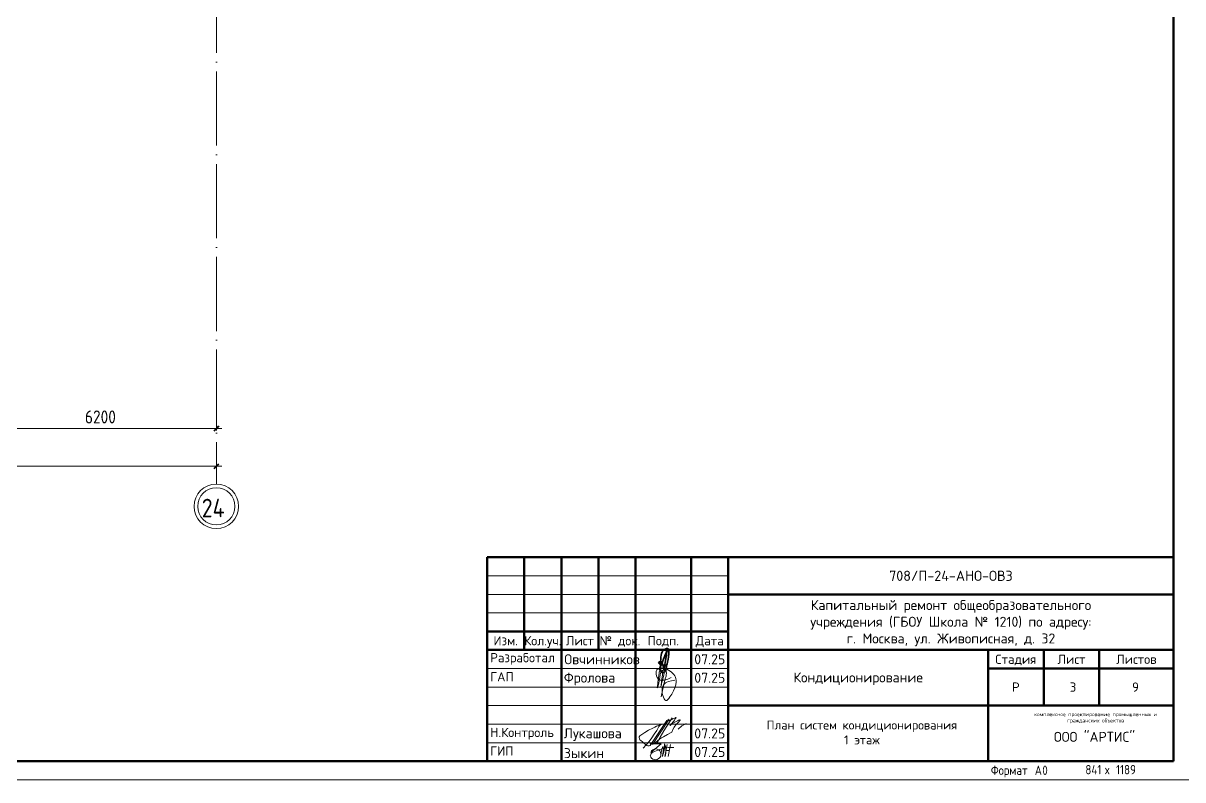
# Model space of a CAD drawing. Header units: millimetres. Extents: x -88595 to 880822, y -1054509 to -148035.
# Drawn here: x 208858 to 240113, y -304452 to -284053 of the extents above; entities that cross this region are included whole.
import ezdxf
from ezdxf.enums import TextEntityAlignment as Align

# ---------------------------------------------------------------- set-up
doc = ezdxf.new("R2010")
doc.units = ezdxf.units.MM
doc.linetypes.add('ADSK_Линия сетки', pattern=[25, 20, -2.5, 0, -2.5])
doc.layers.add('_Стадия Р', color=230, linetype='Continuous')
for name, color, linetype, lineweight in [('PDF _Геометрия', 7, 'Continuous', 9), ('Оборудование', 7, 'Continuous', 18), ('Оси', 7, 'Continuous', 9), ('Основные надписи', 7, 'Continuous', 30), ('ОФ_рамка', 7, 'Continuous', 50), ('Подпись', 150, 'Continuous', 35), ('Размеры', 7, 'Continuous', 9), ('Тонкие линии', 7, 'Continuous', 18)]:
    doc.layers.add(name, color=color, linetype=linetype, lineweight=lineweight)
doc.styles.add('GOST Common_2', font='GOST_Common.ttf', dxfattribs={"width": 0.9, "height": 350})
doc.styles.add('GOST Common_4', font='GOST_Common.ttf', dxfattribs={"width": 0.9, "height": 3.5})
doc.styles.add('GOST Common_5', font='GOST_Common.ttf', dxfattribs={"width": 0.9, "height": 5})
doc.styles.add('PDF ISOCPEUR', font='isocpeur.ttf')

# ---------------------------------------------------------------- blocks, each defined once
blk = doc.blocks.new('ADSK_Рамка - Форма 3-3616731-План подвала_')
at = {"layer": 'Основные надписи', "lineweight": 50}
for p, q in [((-197, -143.5), (-197, 687.5)), ((-1361, -143.5), (-197, -143.5))]:
    blk.add_line(p, q, dxfattribs=at)
at = {"layer": 'Тонкие линии', "lineweight": 20}
blk.add_line((-192, -148.5), (-1381, -148.5), dxfattribs=at)
at = {"layer": 'Основные надписи', "lineweight": 9, "attachment_point": 1}
for s, insert, char_height, width, style in [('\\fGOST Common|b0|i0|c204|p34|;\\W.9; ', (-330.56, -72.13), 5, 1.8759, 'GOST Common_5'), ('\\fGOST Common|b0|i0|c204|p34|;\\W.9; ', (-302.34, -72.13), 5, 1.8759, 'GOST Common_5'), ('\\L                                                                    ', (-366.75, -86.38), 5, 127.5645, 'GOST Common_5'), ('\\L\\fGOST Common|b0|i0|c204|p34|;\\W.9;\\L ', (-238.34, -86.38), 5, 1.8759, 'GOST Common_5'), ('Формат', (-246.24, -144.67), 2.5, 13.4202, 'GOST Common_4'), ('\\fGOST Common|b0|i0|c204|p34|;\\W.9; ', (-235.17, -144.67), 2.5, 0.938, 'GOST Common_4'), ('\\fGOST Common|b0|i0|c204|p34|;\\W.9;А', (-234.4, -144.67), 2.5, 2.4532, 'GOST Common_4'), ('\\fGOST Common|b0|i0|c204|p34|;\\W.9;0', (-232.37, -144.67), 2.5, 1.9481, 'GOST Common_4'), ('841 ', (-220.76, -144.51), 2.5, 6.4215, 'GOST Common_4'), ('\\fGOST Common|b0|i0|c204|p34|;\\W.9;х', (-215.46, -144.51), 2.5, 1.9481, 'GOST Common_4'), (' 1189', (-213.85, -144.51), 2.5, 7.5759, 'GOST Common_4')]:
    blk.add_mtext(s, dxfattribs=dict(at, insert=insert, char_height=char_height, width=width, style=style))
blk = doc.blocks.new('1 этаж')
at = {"layer": 'Оси', "linetype": 'ADSK_Линия сетки', "ltscale": 100}
blk.add_line((250193, 662963), (250193, 631836), dxfattribs=at)
at = {"layer": 'Оси', "lineweight": 20}
for radius, start, end in [(600, 0, 180), (500, 0, 180), (600, 180, 0), (500, 180, 0)]:
    blk.add_arc((250193, 631236), radius, start, end, dxfattribs=at)
at = {"layer": 'Размеры', "lineweight": 20}
for p, q in [((243993, 633334), (250343, 633334)), ((250193, 633334), (250193, 633484)), ((250193, 633334), (250193, 633284)), ((182443, 632316), (250343, 632316)), ((250193, 632316), (250193, 632466)), ((250193, 632316), (250193, 632266))]:
    blk.add_line(p, q, dxfattribs=at)
at = {"layer": 'Размеры', "lineweight": 40}
for p, q in [((250193, 633334), (250122, 633263)), ((250193, 633334), (250263, 633405)), ((250193, 632316), (250122, 632245)), ((250193, 632316), (250263, 632386))]:
    blk.add_line(p, q, dxfattribs=at)
at = {"layer": 'Оси', "style": 'GOST Common_2', "width": 0.9}
blk.add_text('24', height=500, dxfattribs=at).set_placement((249800, 630941))
at = {"layer": 'Размеры', "lineweight": 20, "insert": (246651, 633821), "char_height": 350, "width": 1059.58, "attachment_point": 1, "line_spacing_factor": 1.022761, "style": 'GOST Common_4'}
blk.add_mtext('6200', dxfattribs=at)

msp = doc.modelspace()

# ---------------------------------------------------------------- linework, layer by layer
at = {"layer": 'PDF _Геометрия', "color": 152, "lineweight": 18, "true_color": 0x0060c2}
for points in [[(226426, -301761), (226333, -301782), (226248, -301803), (226206, -301820), (226172, -301841), (226142, -301862), (226117, -301892), (226096, -301930), (226083, -301968), (226079, -302019), (226079, -302074), (226083, -302125), (226096, -302180), (226113, -302227), (226134, -302269), (226155, -302299), (226181, -302311), (226193, -302315), (226210, -302311), (226236, -302290), (226261, -302260), (226291, -302218), (226341, -302142), (226388, -302057), (226422, -301973), (226447, -301888), (226456, -301807), (226456, -301765), (226447, -301727), (226439, -301689), (226422, -301651), (226396, -301617), (226371, -301583), (226333, -301553), (226295, -301524), (226253, -301494), (226206, -301473), (226155, -301456), (226109, -301443), (226066, -301439), (226024, -301439), (225990, -301448), (225956, -301460), (225935, -301486), (225922, -301520), (225918, -301562), (225922, -301604), (225931, -301651), (225948, -301693), (225969, -301727), (225998, -301752), (226028, -301765), (226066, -301769), (226104, -301769), (226147, -301761), (226231, -301735), (226324, -301693)], [(226011, -301503), (225994, -301638), (225973, -301761), (225965, -301816), (225960, -301867), (225952, -301909), (225952, -301939), (225948, -301960), (225952, -301973), (225956, -301968), (225960, -301951), (225969, -301922), (225982, -301884), (225998, -301791), (226015, -301697), (226024, -301621), (226037, -301583), (226054, -301541), (226066, -301520), (226079, -301503), (226092, -301498), (226096, -301511), (226096, -301532), (226092, -301558), (226087, -301621), (226070, -301740), (226062, -301795), (226058, -301841), (226054, -301879), (226049, -301913), (226045, -301934), (226045, -301943), (226045, -301939), (226049, -301922), (226058, -301896), (226062, -301862), (226075, -301820), (226087, -301774), (226113, -301664), (226147, -301545), (226155, -301520), (226164, -301498), (226172, -301486), (226181, -301486), (226185, -301498), (226189, -301524), (226193, -301575), (226189, -301621), (226185, -301659), (226164, -301731), (226125, -301884), (226087, -302045), (226054, -302214)]]:
    msp.add_lwpolyline(points, dxfattribs=at)
at = {"layer": 'PDF _Геометрия', "color": 152, "lineweight": 13, "true_color": 0x0060c2}
for points in [[(226202, -302853), (225757, -303530), (225728, -303535), (225698, -303535), (225668, -303526), (225643, -303509), (225550, -303429), (225503, -303391), (225482, -303370), (225465, -303344), (225457, -303315), (225461, -303289), (225478, -303264), (225503, -303247), (225562, -303209), (225617, -303179), (225715, -303116), (225825, -303061), (225880, -303035), (225931, -303010), (225982, -302989), (226015, -302972), (226054, -302959), (226066, -302955), (226062, -302955), (226049, -302963), (226032, -302972), (226007, -302993), (225994, -303018), (225965, -303069), (225935, -303120), (225867, -303221), (225800, -303323), (225728, -303416), (225571, -303602)], [(226265, -302819), (225821, -303501)], [(226202, -302891), (226274, -302853), (226341, -302823), (226371, -302811), (226392, -302802), (226413, -302790), (226439, -302777), (226447, -302773), (226456, -302773), (226451, -302781), (226447, -302790), (226435, -302807), (226409, -302840), (226392, -302870), (226371, -302895), (226350, -302929), (226312, -302967), (226295, -302984), (226291, -302989), (226295, -302984), (226303, -302980), (226324, -302963), (226358, -302938), (226418, -302895), (226490, -302862), (226523, -302845), (226545, -302836), (226562, -302832), (226566, -302836), (226562, -302849), (226549, -302866), (226532, -302887), (226490, -302929), (226451, -302972), (226426, -303005), (226405, -303035), (226371, -303099), (226337, -303171), (226227, -303234), (226113, -303289), (226058, -303323), (226007, -303357), (225905, -303442)], [(226346, -302777), (226121, -303128), (226024, -303306), (225927, -303492)], [(226261, -302823), (226197, -302853)], [(226511, -303090), (226612, -303001), (226667, -302967), (226727, -302938)], [(226392, -303577), (226248, -303585), (226104, -303607), (225965, -303649), (225833, -303708)], [(226104, -303552), (226104, -303552)], [(226219, -303501), (226155, -303823)], [(226189, -303662), (226274, -303662)], [(226303, -303501), (226244, -303823)]]:
    msp.add_lwpolyline(points, dxfattribs=at)
for points in [[(225761, -303484), (226054, -303484), (225774, -303712, -1.253674), (226006, -303863)], [(226087, -303824, 0.109847), (226146, -303479, -0.158419), (226160, -303820)]]:
    msp.add_lwpolyline(points, format="xyb", dxfattribs=at)
for centre, radius, start, end in [((225895, -303774), 138, 191.5355, 322.3496), ((225874, -303816), 112, 108.759, 173.4207), ((226949, -303880), 908, 158.7554, 174.2341), ((225471, -303634), 641, 342.8262, 7.481)]:
    msp.add_arc(centre, radius, start, end, dxfattribs=at)
at = {"layer": 'ОФ_рамка', "ltscale": 100, "transparency": 33554636}
for p, q in [((221363, -298452), (239863, -298452)), ((221363, -303952), (221363, -298452)), ((222363, -298452), (222363, -300952)), ((223363, -298452), (223363, -303952)), ((224363, -298452), (224363, -300952)), ((225363, -298452), (225363, -303952)), ((226863, -298452), (226863, -303952)), ((227863, -303952), (227863, -298453)), ((239863, -303952), (239863, -298452)), ((227863, -299452), (239863, -299452)), ((221363, -300452), (227863, -300452)), ((221363, -300952), (239863, -300952)), ((236363, -300952), (236363, -302452)), ((237863, -300952), (237863, -302452)), ((234863, -301452), (239863, -301452)), ((227863, -302452), (239863, -302452)), ((221363, -303952), (239863, -303952))]:
    msp.add_line(p, q, dxfattribs=at)
at = {"layer": 'ОФ_рамка', "lineweight": 15, "ltscale": 100, "transparency": 33554636}
for p, q in [((221363, -298952), (227863, -298952)), ((221363, -299452), (227863, -299452)), ((221363, -299952), (227863, -299952)), ((221363, -301452), (227863, -301452)), ((221363, -301952), (227863, -301952)), ((221363, -302452), (227863, -302452)), ((221363, -302952), (227863, -302952)), ((221363, -303452), (227863, -303452))]:
    msp.add_line(p, q, dxfattribs=at)
at = {"layer": 'ОФ_рамка', "ltscale": 100, "transparency": 33554636}
msp.add_lwpolyline([(234863, -300952), (234863, -303952)], dxfattribs=at)
at = {"layer": 'Подпись', "transparency": 33554636}
msp.add_open_spline([(225998, -301487), (226142, -301143), (226214, -300958), (226217, -300958), (226126, -301522), (226130, -301506), (226079, -301199), (225913, -301321), (226195, -301384), (226220, -301337), (226286, -300927), (226205, -300895), (226061, -300989), (226042, -301177), (226023, -301519), (226092, -301600), (226180, -301541), (226208, -301334)], degree=3, dxfattribs=at)

# ---------------------------------------------------------------- block references
at = {"layer": 'Оборудование', "color": 5, "true_color": 0x0000ff}
msp.add_blockref('1 этаж', (-36129, -928315), dxfattribs=at)
at = {"layer": 'Основные надписи', "lineweight": 9, "xscale": 100, "yscale": 100, "zscale": 100}
msp.add_blockref('ADSK_Рамка - Форма 3-3616731-План подвала_', (259563, -289602), dxfattribs=at)

# ---------------------------------------------------------------- texts
at = {"layer": '_Стадия Р', "color": 1, "lineweight": 15, "ltscale": 100, "transparency": 33554636, "insert": (233863, -298952), "char_height": 275, "width": 12000, "attachment_point": 5, "style": 'PDF ISOCPEUR'}
msp.add_mtext('{\\C0;708/П-24-АНО-ОВ3}', dxfattribs=at)
at = {"layer": '_Стадия Р', "color": 7, "linetype": 'Continuous', "transparency": 33554687, "insert": (235613, -301952), "char_height": 250, "width": 1500, "attachment_point": 5, "style": 'PDF ISOCPEUR'}
msp.add_mtext('Р', dxfattribs=at)
at = {"layer": 'ОФ_рамка', "color": 7, "linetype": 'Continuous', "transparency": 33554687, "style": 'PDF ISOCPEUR'}
for s, p in [('Изм.', (221863, -300702)), ('Кол.уч.', (222863, -300702)), ('Лист', (223863, -300702)), (' № док.', (224863, -300702)), ('Подп.', (226113, -300702)), ('Дата', (227363, -300702)), ('Стадия', (235613, -301202)), ('Лист', (237113, -301202)), ('Листов', (238863, -301202))]:
    msp.add_text(s, height=250, dxfattribs=at).set_placement(p, align=Align.MIDDLE_CENTER)
at = {"layer": 'ОФ_рамка', "color": 7, "transparency": 33554687, "style": 'PDF ISOCPEUR'}
for s, p in [('Разработал', (221446, -301284)), ('ГАП', (221446, -301799)), ('Н.Контроль', (221446, -303299)), ('ГИП', (221446, -303799))]:
    msp.add_text(s, height=250, dxfattribs=at).set_placement(p)
at = {"layer": 'ОФ_рамка', "lineweight": 15, "ltscale": 100, "transparency": 33554636, "attachment_point": 5, "style": 'PDF ISOCPEUR'}
for s, insert, char_height, width in [('\\pxqc;Капитальный ремонт общеобразовательного\\Pучреждения (ГБОУ Школа № 1210) по адресу: \\Pг. Москва, ул. Живописная, д. 32', (233863, -300228), 270, 9013.53), ('Кондиционирование', (231363, -301728), 270, 9013.53), ('План систем кондиционирования\\P1 этаж', (231463, -303176), 240, 7000)]:
    msp.add_mtext(s, dxfattribs=dict(at, insert=insert, char_height=char_height, width=width))
at = {"layer": 'ОФ_рамка', "color": 7, "linetype": 'Continuous', "transparency": 33554687, "style": 'PDF ISOCPEUR'}
for s, insert, char_height, width, attachment_point in [('Овчинников', (223443, -301202), 270, 2000, 4), ('07.25', (227363, -301202), 270, 1000, 5), ('Фролова', (223430, -301733), 270, 2000, 4), ('07.25', (227363, -301702), 270, 1000, 5), ('3', (237154, -301952), 250, 1500, 5), ('9', (238837, -301952), 250, 1500, 5), ('Лукашова', (223430, -303233), 270, 2000, 4), ('07.25', (227363, -303202), 270, 1000, 5), ('Зыкин', (223430, -303733), 270, 2000, 4), ('07.25', (227363, -303702), 270, 1000, 5)]:
    msp.add_mtext(s, dxfattribs=dict(at, insert=insert, char_height=char_height, width=width, attachment_point=attachment_point))
at = {"layer": 'ОФ_рамка', "color": 7, "transparency": 33554687, "attachment_point": 5, "style": 'PDF ISOCPEUR'}
for s, insert, char_height, width in [('комплексное проектирование промышленных и гражданских объектов', (237765, -302783), 100, 3141.16), ('ООО "АРТИС"', (237733, -303294), 270, 3189.42)]:
    msp.add_mtext(s, dxfattribs=dict(at, insert=insert, char_height=char_height, width=width))

doc.saveas('drawing.dxf')
